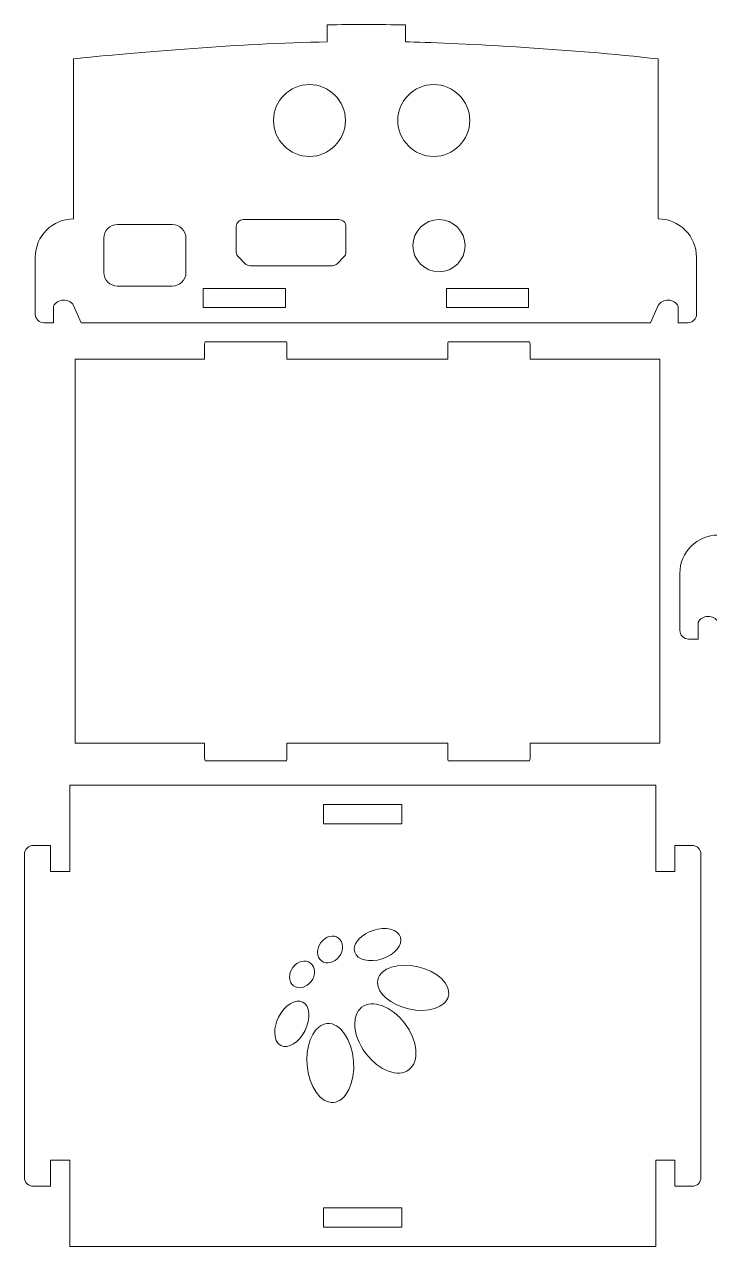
# Model space of a CAD drawing. Header units: inches. Extents: x 0.11 to 7.89, y 0.17 to 7.69.
# Drawn here: x 0.11 to 4.04, y 0.66 to 7.69 of the extents above; entities that cross this region are included whole.
import ezdxf

# ---------------------------------------------------------------- set-up
doc = ezdxf.new("R2010")
doc.units = ezdxf.units.IN
doc.header["$MEASUREMENT"] = 0
doc.layers.add('Layer 1', color=7, linetype='Continuous')

msp = doc.modelspace()

# ---------------------------------------------------------------- linework, layer by layer
at = {"layer": 'Layer 1', "color": 250, "lineweight": 9}
for points in [[(1.8445, 7.6881), (1.9945, 7.6905), (2.1445, 7.6904), (2.2945, 7.688)], [(1.8445, 7.5901), (1.8445, 7.5901), (1.8445, 7.6881), (1.8445, 7.6881)], [(2.2945, 7.688), (2.2945, 7.688), (2.2945, 7.59), (2.2945, 7.59)], [(1.8445, 7.5901), (1.3589, 7.5824), (0.6304, 7.5208), (0.3876, 7.4919)], [(3.7476, 7.4919), (3.2632, 7.5495), (2.5367, 7.5861), (2.2945, 7.59)], [(0.3876, 7.4919), (0.3876, 7.4919), (0.3876, 6.5719), (0.3876, 6.5719)], [(3.7476, 6.5719), (3.7476, 6.5719), (3.7476, 7.4919), (3.7476, 7.4919)], [(0.3876, 6.5719), (0.2661, 6.5719), (0.1676, 6.4734), (0.1676, 6.3519)], [(0.561, 6.4613), (0.561, 6.5048), (0.5962, 6.54), (0.6397, 6.54)], [(0.6397, 6.54), (0.6397, 6.54), (0.9547, 6.54), (0.9547, 6.54)], [(0.9547, 6.54), (0.9981, 6.54), (1.0334, 6.5048), (1.0334, 6.4613)], [(1.3627, 6.5681), (1.3406, 6.5681), (1.3227, 6.5502), (1.3227, 6.5281)], [(1.9126, 6.5681), (1.9126, 6.5681), (1.3627, 6.5681), (1.3627, 6.5681)], [(1.3227, 6.5281), (1.3227, 6.5281), (1.3227, 6.3814), (1.3227, 6.3814)], [(1.9526, 6.3814), (1.9526, 6.3814), (1.9526, 6.5281), (1.9526, 6.5281)], [(0.561, 6.2645), (0.561, 6.2645), (0.561, 6.4613), (0.561, 6.4613)], [(1.0334, 6.4613), (1.0334, 6.4613), (1.0334, 6.2645), (1.0334, 6.2645)], [(0.1676, 6.3519), (0.1676, 6.3519), (0.1676, 6.0243), (0.1676, 6.0243)], [(1.3227, 6.3814), (1.3227, 6.3708), (1.3269, 6.3606), (1.3344, 6.3531)], [(1.3344, 6.3531), (1.3344, 6.3531), (1.3734, 6.3141), (1.3734, 6.3141)], [(1.9019, 6.3141), (1.9019, 6.3141), (1.9408, 6.3531), (1.9408, 6.3531)], [(1.9408, 6.3531), (1.9483, 6.3606), (1.9526, 6.3708), (1.9526, 6.3814)], [(3.9676, 6.0243), (3.9676, 6.0243), (3.9676, 6.3519), (3.9676, 6.3519)], [(0.6397, 6.1857), (0.5962, 6.1857), (0.561, 6.221), (0.561, 6.2645)], [(1.0334, 6.2645), (1.0334, 6.221), (0.9981, 6.1857), (0.9547, 6.1857)], [(1.3734, 6.3141), (1.3809, 6.3066), (1.391, 6.3024), (1.4017, 6.3024)], [(1.4017, 6.3024), (1.4017, 6.3024), (1.8736, 6.3024), (1.8736, 6.3024)], [(1.8736, 6.3024), (1.8842, 6.3024), (1.8944, 6.3066), (1.9019, 6.3141)], [(0.9547, 6.1857), (0.9547, 6.1857), (0.6397, 6.1857), (0.6397, 6.1857)], [(1.1326, 6.1723), (1.1326, 6.1723), (1.6051, 6.1723), (1.6051, 6.1723)], [(1.1326, 6.0623), (1.1326, 6.0623), (1.1326, 6.1723), (1.1326, 6.1723)], [(1.6051, 6.0623), (1.6051, 6.0623), (1.6051, 6.1723), (1.6051, 6.1723)], [(2.5303, 6.0623), (2.5303, 6.0623), (2.5303, 6.1723), (2.5303, 6.1723)], [(2.5303, 6.1723), (2.5303, 6.1723), (3.0027, 6.1723), (3.0027, 6.1723)], [(3.0027, 6.0623), (3.0027, 6.0623), (3.0027, 6.1723), (3.0027, 6.1723)], [(0.2726, 6.0707), (0.2726, 6.0707), (0.2726, 5.9743), (0.2726, 5.9743)], [(0.4318, 5.9743), (0.4318, 5.9743), (0.3876, 6.0743), (0.3876, 6.0743)], [(1.6051, 6.0623), (1.6051, 6.0623), (1.1326, 6.0623), (1.1326, 6.0623)], [(3.0027, 6.0623), (3.0027, 6.0623), (2.5303, 6.0623), (2.5303, 6.0623)], [(3.7476, 6.0743), (3.7476, 6.0743), (3.7034, 5.9743), (3.7034, 5.9743)], [(3.8626, 6.0707), (3.8626, 6.0707), (3.8626, 5.9743), (3.8626, 5.9743)], [(0.2176, 5.9743), (0.2176, 5.9743), (0.2726, 5.9743), (0.2726, 5.9743)], [(0.4318, 5.9743), (0.4318, 5.9743), (3.7034, 5.9743), (3.7034, 5.9743)], [(3.9176, 5.9743), (3.9176, 5.9743), (3.8626, 5.9743), (3.8626, 5.9743)], [(1.1408, 5.8513), (1.1408, 5.8563), (1.1418, 5.861), (1.1434, 5.8654)], [(1.1408, 5.7654), (1.1408, 5.7654), (1.1408, 5.8513), (1.1408, 5.8513)], [(1.6107, 5.8654), (1.6107, 5.8654), (1.1434, 5.8654), (1.1434, 5.8654)], [(1.6107, 5.8654), (1.6124, 5.861), (1.6133, 5.8563), (1.6133, 5.8513)], [(1.6133, 5.8513), (1.6133, 5.8513), (1.6133, 5.7654), (1.6133, 5.7654)], [(2.5385, 5.8513), (2.5385, 5.8563), (2.5394, 5.861), (2.541, 5.8654)], [(2.5385, 5.7654), (2.5385, 5.7654), (2.5385, 5.8513), (2.5385, 5.8513)], [(3.0083, 5.8654), (3.0083, 5.8654), (2.541, 5.8654), (2.541, 5.8654)], [(3.0083, 5.8654), (3.01, 5.861), (3.0109, 5.8563), (3.0109, 5.8513)], [(3.0109, 5.8513), (3.0109, 5.8513), (3.0109, 5.7654), (3.0109, 5.7654)], [(0.3959, 3.5554), (0.3959, 3.5554), (0.3959, 5.7654), (0.3959, 5.7654)], [(0.3959, 5.7654), (0.3959, 5.7654), (1.1408, 5.7654), (1.1408, 5.7654)], [(1.6133, 5.7654), (1.6133, 5.7654), (2.5385, 5.7654), (2.5385, 5.7654)], [(3.0109, 5.7654), (3.0109, 5.7654), (3.7559, 5.7654), (3.7559, 5.7654)], [(3.7559, 5.7654), (3.7559, 5.7654), (3.7559, 3.5554), (3.7559, 3.5554)], [(4.0918, 4.753), (3.9703, 4.753), (3.8718, 4.6545), (3.8718, 4.533)], [(3.8718, 4.533), (3.8718, 4.533), (3.8718, 4.2054), (3.8718, 4.2054)], [(3.9768, 4.2518), (3.9768, 4.2518), (3.9768, 4.1554), (3.9768, 4.1554)], [(3.9218, 4.1554), (3.9218, 4.1554), (3.9768, 4.1554), (3.9768, 4.1554)], [(1.1408, 3.5554), (1.1408, 3.5554), (0.3959, 3.5554), (0.3959, 3.5554)], [(1.1408, 3.4694), (1.1408, 3.4694), (1.1408, 3.5554), (1.1408, 3.5554)], [(2.5385, 3.5554), (2.5385, 3.5554), (1.6133, 3.5554), (1.6133, 3.5554)], [(1.6133, 3.5554), (1.6133, 3.5554), (1.6133, 3.4694), (1.6133, 3.4694)], [(2.5385, 3.4694), (2.5385, 3.4694), (2.5385, 3.5554), (2.5385, 3.5554)], [(3.7559, 3.5554), (3.7559, 3.5554), (3.0109, 3.5554), (3.0109, 3.5554)], [(3.0109, 3.5554), (3.0109, 3.5554), (3.0109, 3.4694), (3.0109, 3.4694)], [(1.1434, 3.4554), (1.1418, 3.4597), (1.1408, 3.4645), (1.1408, 3.4694)], [(1.1434, 3.4554), (1.1434, 3.4554), (1.6107, 3.4554), (1.6107, 3.4554)], [(1.6133, 3.4694), (1.6133, 3.4645), (1.6124, 3.4597), (1.6107, 3.4554)], [(2.541, 3.4554), (2.5394, 3.4597), (2.5385, 3.4645), (2.5385, 3.4694)], [(2.541, 3.4554), (2.541, 3.4554), (3.0083, 3.4554), (3.0083, 3.4554)], [(3.0109, 3.4694), (3.0109, 3.4645), (3.01, 3.4597), (3.0083, 3.4554)], [(0.3652, 3.3148), (0.3652, 3.3148), (0.3652, 2.8178), (0.3652, 2.8178)], [(3.7332, 3.3148), (3.7332, 3.3148), (0.3652, 3.3148), (0.3652, 3.3148)], [(3.7332, 3.3148), (3.7332, 3.3148), (3.7332, 2.8178), (3.7332, 2.8178)], [(1.8242, 3.2028), (1.8242, 3.2028), (1.8242, 3.0928), (1.8242, 3.0928)], [(2.2742, 3.2028), (2.2742, 3.2028), (1.8242, 3.2028), (1.8242, 3.2028)], [(2.2742, 3.0928), (2.2742, 3.0928), (2.2742, 3.2028), (2.2742, 3.2028)], [(1.8242, 3.0928), (1.8242, 3.0928), (2.2742, 3.0928), (2.2742, 3.0928)], [(0.2552, 2.9678), (0.2552, 2.9678), (0.1552, 2.9678), (0.1552, 2.9678)], [(0.2552, 2.8178), (0.2552, 2.8178), (0.2552, 2.9678), (0.2552, 2.9678)], [(3.8432, 2.8178), (3.8432, 2.8178), (3.8432, 2.9678), (3.8432, 2.9678)], [(3.8432, 2.9678), (3.8432, 2.9678), (3.9432, 2.9678), (3.9432, 2.9678)], [(0.1052, 2.9178), (0.1052, 2.9178), (0.1052, 1.0578), (0.1052, 1.0578)], [(3.9932, 2.9178), (3.9932, 2.9178), (3.9932, 1.0578), (3.9932, 1.0578)], [(0.3652, 2.8178), (0.3652, 2.8178), (0.2552, 2.8178), (0.2552, 2.8178)], [(3.7332, 2.8178), (3.7332, 2.8178), (3.8432, 2.8178), (3.8432, 2.8178)], [(0.2552, 1.0078), (0.2552, 1.0078), (0.2552, 1.1578), (0.2552, 1.1578)], [(0.3652, 1.1578), (0.3652, 1.1578), (0.2552, 1.1578), (0.2552, 1.1578)], [(0.3652, 1.1578), (0.3652, 1.1578), (0.3652, 0.6608), (0.3652, 0.6608)], [(3.7332, 1.1578), (3.7332, 1.1578), (3.7332, 0.6608), (3.7332, 0.6608)], [(3.7332, 1.1578), (3.7332, 1.1578), (3.8432, 1.1578), (3.8432, 1.1578)], [(3.8432, 1.0078), (3.8432, 1.0078), (3.8432, 1.1578), (3.8432, 1.1578)], [(0.1552, 1.0078), (0.1552, 1.0078), (0.2552, 1.0078), (0.2552, 1.0078)], [(3.9432, 1.0078), (3.9432, 1.0078), (3.8432, 1.0078), (3.8432, 1.0078)], [(1.8242, 0.8828), (1.8242, 0.8828), (1.8242, 0.7728), (1.8242, 0.7728)], [(2.2742, 0.8828), (2.2742, 0.8828), (1.8242, 0.8828), (1.8242, 0.8828)], [(2.2742, 0.7728), (2.2742, 0.7728), (2.2742, 0.8828), (2.2742, 0.8828)], [(1.8242, 0.7728), (1.8242, 0.7728), (2.2742, 0.7728), (2.2742, 0.7728)], [(0.3652, 0.6608), (0.3652, 0.6608), (3.7332, 0.6608), (3.7332, 0.6608)]]:
    msp.add_open_spline(points, degree=3, dxfattribs=at)
for points, knots in [([(1.5364, 7.1381), (1.5364, 7.024), (1.629, 6.9314), (1.7431, 6.9314), (1.7431, 6.9314), (1.8573, 6.9314), (1.9498, 7.024), (1.9498, 7.1381), (1.9498, 7.1381), (1.9498, 7.2523), (1.8573, 7.3448), (1.7431, 7.3448), (1.7431, 7.3448), (1.629, 7.3448), (1.5364, 7.2523), (1.5364, 7.1381)], [0, 0, 0, 0, 0.2, 0.2, 0.2, 0.2, 0.4, 0.4, 0.4, 0.4, 0.6, 0.6, 0.6, 0.6, 1, 1, 1, 1]), ([(2.2509, 7.1381), (2.2509, 7.024), (2.3435, 6.9314), (2.4576, 6.9314), (2.4576, 6.9314), (2.5718, 6.9314), (2.6643, 7.024), (2.6643, 7.1381), (2.6643, 7.1381), (2.6643, 7.2523), (2.5718, 7.3448), (2.4576, 7.3448), (2.4576, 7.3448), (2.3435, 7.3448), (2.2509, 7.2523), (2.2509, 7.1381)], [0, 0, 0, 0, 0.2, 0.2, 0.2, 0.2, 0.4, 0.4, 0.4, 0.4, 0.6, 0.6, 0.6, 0.6, 1, 1, 1, 1]), ([(1.9526, 6.5281), (1.9526, 6.5388), (1.9483, 6.5489), (1.9408, 6.5564), (1.9408, 6.5564), (1.9333, 6.5639), (1.9232, 6.5681), (1.9126, 6.5681)], [0, 0, 0, 0, 0.333333, 0.333333, 0.333333, 0.333333, 1, 1, 1, 1]), ([(2.3376, 6.4181), (2.3376, 6.3353), (2.4048, 6.2681), (2.4876, 6.2681), (2.4876, 6.2681), (2.5705, 6.2681), (2.6376, 6.3353), (2.6376, 6.4181), (2.6376, 6.4181), (2.6376, 6.501), (2.5705, 6.5681), (2.4876, 6.5681), (2.4876, 6.5681), (2.4048, 6.5681), (2.3376, 6.501), (2.3376, 6.4181)], [0, 0, 0, 0, 0.2, 0.2, 0.2, 0.2, 0.4, 0.4, 0.4, 0.4, 0.6, 0.6, 0.6, 0.6, 1, 1, 1, 1]), ([(3.9676, 6.3519), (3.9676, 6.4102), (3.9444, 6.4662), (3.9031, 6.5074), (3.9031, 6.5074), (3.8619, 6.5487), (3.8059, 6.5719), (3.7476, 6.5719)], [0, 0, 0, 0, 0.333333, 0.333333, 0.333333, 0.333333, 1, 1, 1, 1]), ([(0.3876, 6.0743), (0.3764, 6.0934), (0.3534, 6.1052), (0.3288, 6.1044), (0.3288, 6.1044), (0.3041, 6.1036), (0.2822, 6.0905), (0.2726, 6.0707)], [0, 0, 0, 0, 0.333333, 0.333333, 0.333333, 0.333333, 1, 1, 1, 1]), ([(3.7476, 6.0743), (3.7587, 6.0934), (3.7817, 6.1052), (3.8064, 6.1044), (3.8064, 6.1044), (3.831, 6.1036), (3.853, 6.0905), (3.8626, 6.0707)], [0, 0, 0, 0, 0.333333, 0.333333, 0.333333, 0.333333, 1, 1, 1, 1]), ([(0.1676, 6.0243), (0.1676, 6.011), (0.1728, 5.9983), (0.1822, 5.9889), (0.1822, 5.9889), (0.1916, 5.9795), (0.2043, 5.9743), (0.2176, 5.9743)], [0, 0, 0, 0, 0.333333, 0.333333, 0.333333, 0.333333, 1, 1, 1, 1]), ([(3.9176, 5.9743), (3.9308, 5.9743), (3.9435, 5.9795), (3.9529, 5.9889), (3.9529, 5.9889), (3.9623, 5.9983), (3.9676, 6.011), (3.9676, 6.0243)], [0, 0, 0, 0, 0.333333, 0.333333, 0.333333, 0.333333, 1, 1, 1, 1]), ([(4.0918, 4.2554), (4.0806, 4.2745), (4.0576, 4.2863), (4.033, 4.2855), (4.033, 4.2855), (4.0083, 4.2847), (3.9864, 4.2716), (3.9768, 4.2518)], [0, 0, 0, 0, 0.333333, 0.333333, 0.333333, 0.333333, 1, 1, 1, 1]), ([(3.8718, 4.2054), (3.8718, 4.1921), (3.877, 4.1794), (3.8864, 4.17), (3.8864, 4.17), (3.8958, 4.1606), (3.9085, 4.1554), (3.9218, 4.1554)], [0, 0, 0, 0, 0.333333, 0.333333, 0.333333, 0.333333, 1, 1, 1, 1]), ([(0.1552, 2.9678), (0.142, 2.9678), (0.1293, 2.9626), (0.1199, 2.9532), (0.1199, 2.9532), (0.1105, 2.9438), (0.1052, 2.9311), (0.1052, 2.9178)], [0, 0, 0, 0, 0.333333, 0.333333, 0.333333, 0.333333, 1, 1, 1, 1]), ([(3.9432, 2.9678), (3.9565, 2.9678), (3.9692, 2.9626), (3.9786, 2.9532), (3.9786, 2.9532), (3.988, 2.9438), (3.9932, 2.9311), (3.9932, 2.9178)], [0, 0, 0, 0, 0.333333, 0.333333, 0.333333, 0.333333, 1, 1, 1, 1]), ([(2.0031, 2.3544), (2.0031, 2.3544), (2.0111, 2.3388), (2.0111, 2.3388), (2.0111, 2.3388), (2.0111, 2.3388), (2.0237, 2.326), (2.0237, 2.326), (2.0237, 2.326), (2.0237, 2.326), (2.0404, 2.3161), (2.0404, 2.3161), (2.0404, 2.3161), (2.0404, 2.3161), (2.0604, 2.3093), (2.0604, 2.3093), (2.0604, 2.3093), (2.0604, 2.3093), (2.0831, 2.3058), (2.0831, 2.3058), (2.0831, 2.3058), (2.0831, 2.3058), (2.1079, 2.3056), (2.1079, 2.3056), (2.1079, 2.3056), (2.1079, 2.3056), (2.1342, 2.309), (2.1342, 2.309), (2.1342, 2.309), (2.1342, 2.309), (2.1612, 2.316), (2.1612, 2.316), (2.1612, 2.316), (2.1612, 2.316), (2.1872, 2.3264), (2.1872, 2.3264), (2.1872, 2.3264), (2.1872, 2.3264), (2.2104, 2.3393), (2.2104, 2.3393), (2.2104, 2.3393), (2.2104, 2.3393), (2.2304, 2.3542), (2.2304, 2.3542), (2.2304, 2.3542), (2.2304, 2.3542), (2.2466, 2.3706), (2.2466, 2.3706), (2.2466, 2.3706), (2.2466, 2.3706), (2.2588, 2.388), (2.2588, 2.388), (2.2588, 2.388), (2.2588, 2.388), (2.2664, 2.4059), (2.2664, 2.4059), (2.2664, 2.4059), (2.2664, 2.4059), (2.2691, 2.4238), (2.2691, 2.4238), (2.2691, 2.4238), (2.2691, 2.4238), (2.2665, 2.4411), (2.2665, 2.4411), (2.2665, 2.4411), (2.2665, 2.4411), (2.2584, 2.4567), (2.2584, 2.4567), (2.2584, 2.4567), (2.2584, 2.4567), (2.2458, 2.4695), (2.2458, 2.4695), (2.2458, 2.4695), (2.2458, 2.4695), (2.2292, 2.4794), (2.2292, 2.4794), (2.2292, 2.4794), (2.2292, 2.4794), (2.2092, 2.4862), (2.2092, 2.4862), (2.2092, 2.4862), (2.2092, 2.4862), (2.1865, 2.4898), (2.1865, 2.4898), (2.1865, 2.4898), (2.1865, 2.4898), (2.1617, 2.4899), (2.1617, 2.4899), (2.1617, 2.4899), (2.1617, 2.4899), (2.1354, 2.4866), (2.1354, 2.4866), (2.1354, 2.4866), (2.1354, 2.4866), (2.1084, 2.4795), (2.1084, 2.4795), (2.1084, 2.4795), (2.1084, 2.4795), (2.0854, 2.4705), (2.0854, 2.4705), (2.0854, 2.4705), (2.0854, 2.4705), (2.0646, 2.4596), (2.0646, 2.4596), (2.0646, 2.4596), (2.0646, 2.4596), (2.0462, 2.447), (2.0462, 2.447), (2.0462, 2.447), (2.0462, 2.447), (2.0305, 2.4331), (2.0305, 2.4331), (2.0305, 2.4331), (2.0305, 2.4331), (2.0178, 2.4183), (2.0178, 2.4183), (2.0178, 2.4183), (2.0178, 2.4183), (2.0083, 2.4028), (2.0083, 2.4028), (2.0083, 2.4028), (2.0083, 2.4028), (2.0025, 2.3871), (2.0025, 2.3871), (2.0025, 2.3871), (2.0025, 2.3871), (2.0004, 2.3715), (2.0004, 2.3715), (2.0004, 2.3715), (2.0004, 2.3715), (2.0031, 2.3544), (2.0031, 2.3544)], [0, 0, 0, 0, 0.029412, 0.029412, 0.029412, 0.029412, 0.058824, 0.058824, 0.058824, 0.058824, 0.088235, 0.088235, 0.088235, 0.088235, 0.117647, 0.117647, 0.117647, 0.117647, 0.147059, 0.147059, 0.147059, 0.147059, 0.176471, 0.176471, 0.176471, 0.176471, 0.205882, 0.205882, 0.205882, 0.205882, 0.235294, 0.235294, 0.235294, 0.235294, 0.264706, 0.264706, 0.264706, 0.264706, 0.294118, 0.294118, 0.294118, 0.294118, 0.323529, 0.323529, 0.323529, 0.323529, 0.352941, 0.352941, 0.352941, 0.352941, 0.382353, 0.382353, 0.382353, 0.382353, 0.411765, 0.411765, 0.411765, 0.411765, 0.441176, 0.441176, 0.441176, 0.441176, 0.470588, 0.470588, 0.470588, 0.470588, 0.5, 0.5, 0.5, 0.5, 0.529412, 0.529412, 0.529412, 0.529412, 0.558824, 0.558824, 0.558824, 0.558824, 0.588235, 0.588235, 0.588235, 0.588235, 0.617647, 0.617647, 0.617647, 0.617647, 0.647059, 0.647059, 0.647059, 0.647059, 0.676471, 0.676471, 0.676471, 0.676471, 0.705882, 0.705882, 0.705882, 0.705882, 0.735294, 0.735294, 0.735294, 0.735294, 0.764706, 0.764706, 0.764706, 0.764706, 0.794118, 0.794118, 0.794118, 0.794118, 0.823529, 0.823529, 0.823529, 0.823529, 0.852941, 0.852941, 0.852941, 0.852941, 0.882353, 0.882353, 0.882353, 0.882353, 0.911765, 0.911765, 0.911765, 0.911765, 0.941176, 0.941176, 0.941176, 0.941176, 1, 1, 1, 1]), ([(1.8126, 2.3042), (1.8126, 2.3042), (1.8242, 2.2974), (1.8242, 2.2974), (1.8242, 2.2974), (1.8242, 2.2974), (1.8369, 2.2937), (1.8369, 2.2937), (1.8369, 2.2937), (1.8369, 2.2937), (1.8504, 2.2929), (1.8504, 2.2929), (1.8504, 2.2929), (1.8504, 2.2929), (1.8642, 2.2949), (1.8642, 2.2949), (1.8642, 2.2949), (1.8642, 2.2949), (1.8779, 2.2996), (1.8779, 2.2996), (1.8779, 2.2996), (1.8779, 2.2996), (1.8911, 2.307), (1.8911, 2.307), (1.8911, 2.307), (1.8911, 2.307), (1.9034, 2.317), (1.9034, 2.317), (1.9034, 2.317), (1.9034, 2.317), (1.9143, 2.3293), (1.9143, 2.3293), (1.9143, 2.3293), (1.9143, 2.3293), (1.9232, 2.3433), (1.9232, 2.3433), (1.9232, 2.3433), (1.9232, 2.3433), (1.9294, 2.3579), (1.9294, 2.3579), (1.9294, 2.3579), (1.9294, 2.3579), (1.9329, 2.3728), (1.9329, 2.3728), (1.9329, 2.3728), (1.9329, 2.3728), (1.9337, 2.3874), (1.9337, 2.3874), (1.9337, 2.3874), (1.9337, 2.3874), (1.932, 2.4013), (1.932, 2.4013), (1.932, 2.4013), (1.932, 2.4013), (1.9276, 2.4142), (1.9276, 2.4142), (1.9276, 2.4142), (1.9276, 2.4142), (1.9206, 2.4255), (1.9206, 2.4255), (1.9206, 2.4255), (1.9206, 2.4255), (1.911, 2.435), (1.911, 2.435), (1.911, 2.435), (1.911, 2.435), (1.8994, 2.4418), (1.8994, 2.4418), (1.8994, 2.4418), (1.8994, 2.4418), (1.8866, 2.4455), (1.8866, 2.4455), (1.8866, 2.4455), (1.8866, 2.4455), (1.8732, 2.4463), (1.8732, 2.4463), (1.8732, 2.4463), (1.8732, 2.4463), (1.8594, 2.4443), (1.8594, 2.4443), (1.8594, 2.4443), (1.8594, 2.4443), (1.8457, 2.4395), (1.8457, 2.4395), (1.8457, 2.4395), (1.8457, 2.4395), (1.8325, 2.4321), (1.8325, 2.4321), (1.8325, 2.4321), (1.8325, 2.4321), (1.8201, 2.4222), (1.8201, 2.4222), (1.8201, 2.4222), (1.8201, 2.4222), (1.8092, 2.4098), (1.8092, 2.4098), (1.8092, 2.4098), (1.8092, 2.4098), (1.8006, 2.3965), (1.8006, 2.3965), (1.8006, 2.3965), (1.8006, 2.3965), (1.7946, 2.3825), (1.7946, 2.3825), (1.7946, 2.3825), (1.7946, 2.3825), (1.7909, 2.3684), (1.7909, 2.3684), (1.7909, 2.3684), (1.7909, 2.3684), (1.7897, 2.3543), (1.7897, 2.3543), (1.7897, 2.3543), (1.7897, 2.3543), (1.7912, 2.3397), (1.7912, 2.3397), (1.7912, 2.3397), (1.7912, 2.3397), (1.7955, 2.3261), (1.7955, 2.3261), (1.7955, 2.3261), (1.7955, 2.3261), (1.8026, 2.3141), (1.8026, 2.3141), (1.8026, 2.3141), (1.8026, 2.3141), (1.8126, 2.3042), (1.8126, 2.3042)], [0, 0, 0, 0, 0.030303, 0.030303, 0.030303, 0.030303, 0.060606, 0.060606, 0.060606, 0.060606, 0.090909, 0.090909, 0.090909, 0.090909, 0.121212, 0.121212, 0.121212, 0.121212, 0.151515, 0.151515, 0.151515, 0.151515, 0.181818, 0.181818, 0.181818, 0.181818, 0.212121, 0.212121, 0.212121, 0.212121, 0.242424, 0.242424, 0.242424, 0.242424, 0.272727, 0.272727, 0.272727, 0.272727, 0.30303, 0.30303, 0.30303, 0.30303, 0.333333, 0.333333, 0.333333, 0.333333, 0.363636, 0.363636, 0.363636, 0.363636, 0.393939, 0.393939, 0.393939, 0.393939, 0.424242, 0.424242, 0.424242, 0.424242, 0.454545, 0.454545, 0.454545, 0.454545, 0.484848, 0.484848, 0.484848, 0.484848, 0.515152, 0.515152, 0.515152, 0.515152, 0.545455, 0.545455, 0.545455, 0.545455, 0.575758, 0.575758, 0.575758, 0.575758, 0.606061, 0.606061, 0.606061, 0.606061, 0.636364, 0.636364, 0.636364, 0.636364, 0.666667, 0.666667, 0.666667, 0.666667, 0.69697, 0.69697, 0.69697, 0.69697, 0.727273, 0.727273, 0.727273, 0.727273, 0.757576, 0.757576, 0.757576, 0.757576, 0.787879, 0.787879, 0.787879, 0.787879, 0.818182, 0.818182, 0.818182, 0.818182, 0.848485, 0.848485, 0.848485, 0.848485, 0.878788, 0.878788, 0.878788, 0.878788, 0.909091, 0.909091, 0.909091, 0.909091, 0.939394, 0.939394, 0.939394, 0.939394, 1, 1, 1, 1]), ([(1.651, 2.1607), (1.651, 2.1607), (1.6627, 2.1539), (1.6627, 2.1539), (1.6627, 2.1539), (1.6627, 2.1539), (1.6754, 2.1501), (1.6754, 2.1501), (1.6754, 2.1501), (1.6754, 2.1501), (1.6889, 2.1493), (1.6889, 2.1493), (1.6889, 2.1493), (1.6889, 2.1493), (1.7026, 2.1513), (1.7026, 2.1513), (1.7026, 2.1513), (1.7026, 2.1513), (1.7163, 2.1561), (1.7163, 2.1561), (1.7163, 2.1561), (1.7163, 2.1561), (1.7295, 2.1635), (1.7295, 2.1635), (1.7295, 2.1635), (1.7295, 2.1635), (1.7418, 2.1734), (1.7418, 2.1734), (1.7418, 2.1734), (1.7418, 2.1734), (1.7528, 2.1858), (1.7528, 2.1858), (1.7528, 2.1858), (1.7528, 2.1858), (1.7617, 2.1998), (1.7617, 2.1998), (1.7617, 2.1998), (1.7617, 2.1998), (1.7678, 2.2144), (1.7678, 2.2144), (1.7678, 2.2144), (1.7678, 2.2144), (1.7713, 2.2292), (1.7713, 2.2292), (1.7713, 2.2292), (1.7713, 2.2292), (1.7722, 2.2438), (1.7722, 2.2438), (1.7722, 2.2438), (1.7722, 2.2438), (1.7704, 2.2577), (1.7704, 2.2577), (1.7704, 2.2577), (1.7704, 2.2577), (1.766, 2.2706), (1.766, 2.2706), (1.766, 2.2706), (1.766, 2.2706), (1.759, 2.282), (1.759, 2.282), (1.759, 2.282), (1.759, 2.282), (1.7494, 2.2914), (1.7494, 2.2914), (1.7494, 2.2914), (1.7494, 2.2914), (1.7378, 2.2982), (1.7378, 2.2982), (1.7378, 2.2982), (1.7378, 2.2982), (1.7251, 2.302), (1.7251, 2.302), (1.7251, 2.302), (1.7251, 2.302), (1.7116, 2.3028), (1.7116, 2.3028), (1.7116, 2.3028), (1.7116, 2.3028), (1.6978, 2.3007), (1.6978, 2.3007), (1.6978, 2.3007), (1.6978, 2.3007), (1.6841, 2.296), (1.6841, 2.296), (1.6841, 2.296), (1.6841, 2.296), (1.6709, 2.2886), (1.6709, 2.2886), (1.6709, 2.2886), (1.6709, 2.2886), (1.6586, 2.2787), (1.6586, 2.2787), (1.6586, 2.2787), (1.6586, 2.2787), (1.6477, 2.2663), (1.6477, 2.2663), (1.6477, 2.2663), (1.6477, 2.2663), (1.6392, 2.2529), (1.6392, 2.2529), (1.6392, 2.2529), (1.6392, 2.2529), (1.6331, 2.239), (1.6331, 2.239), (1.6331, 2.239), (1.6331, 2.239), (1.6295, 2.2248), (1.6295, 2.2248), (1.6295, 2.2248), (1.6295, 2.2248), (1.6283, 2.2108), (1.6283, 2.2108), (1.6283, 2.2108), (1.6283, 2.2108), (1.6297, 2.1961), (1.6297, 2.1961), (1.6297, 2.1961), (1.6297, 2.1961), (1.634, 2.1825), (1.634, 2.1825), (1.634, 2.1825), (1.634, 2.1825), (1.6411, 2.1706), (1.6411, 2.1706), (1.6411, 2.1706), (1.6411, 2.1706), (1.651, 2.1607), (1.651, 2.1607)], [0, 0, 0, 0, 0.030303, 0.030303, 0.030303, 0.030303, 0.060606, 0.060606, 0.060606, 0.060606, 0.090909, 0.090909, 0.090909, 0.090909, 0.121212, 0.121212, 0.121212, 0.121212, 0.151515, 0.151515, 0.151515, 0.151515, 0.181818, 0.181818, 0.181818, 0.181818, 0.212121, 0.212121, 0.212121, 0.212121, 0.242424, 0.242424, 0.242424, 0.242424, 0.272727, 0.272727, 0.272727, 0.272727, 0.30303, 0.30303, 0.30303, 0.30303, 0.333333, 0.333333, 0.333333, 0.333333, 0.363636, 0.363636, 0.363636, 0.363636, 0.393939, 0.393939, 0.393939, 0.393939, 0.424242, 0.424242, 0.424242, 0.424242, 0.454545, 0.454545, 0.454545, 0.454545, 0.484848, 0.484848, 0.484848, 0.484848, 0.515152, 0.515152, 0.515152, 0.515152, 0.545455, 0.545455, 0.545455, 0.545455, 0.575758, 0.575758, 0.575758, 0.575758, 0.606061, 0.606061, 0.606061, 0.606061, 0.636364, 0.636364, 0.636364, 0.636364, 0.666667, 0.666667, 0.666667, 0.666667, 0.69697, 0.69697, 0.69697, 0.69697, 0.727273, 0.727273, 0.727273, 0.727273, 0.757576, 0.757576, 0.757576, 0.757576, 0.787879, 0.787879, 0.787879, 0.787879, 0.818182, 0.818182, 0.818182, 0.818182, 0.848485, 0.848485, 0.848485, 0.848485, 0.878788, 0.878788, 0.878788, 0.878788, 0.909091, 0.909091, 0.909091, 0.909091, 0.939394, 0.939394, 0.939394, 0.939394, 1, 1, 1, 1]), ([(2.3118, 2.0281), (2.3118, 2.0281), (2.3531, 2.0212), (2.3531, 2.0212), (2.3531, 2.0212), (2.3531, 2.0212), (2.3927, 2.0195), (2.3927, 2.0195), (2.3927, 2.0195), (2.3927, 2.0195), (2.4296, 2.0228), (2.4296, 2.0228), (2.4296, 2.0228), (2.4296, 2.0228), (2.463, 2.0307), (2.463, 2.0307), (2.463, 2.0307), (2.463, 2.0307), (2.4917, 2.0429), (2.4917, 2.0429), (2.4917, 2.0429), (2.4917, 2.0429), (2.5151, 2.0592), (2.5151, 2.0592), (2.5151, 2.0592), (2.5151, 2.0592), (2.5244, 2.0687), (2.5244, 2.0687), (2.5244, 2.0687), (2.5244, 2.0687), (2.532, 2.0792), (2.532, 2.0792), (2.532, 2.0792), (2.532, 2.0792), (2.5378, 2.0905), (2.5378, 2.0905), (2.5378, 2.0905), (2.5378, 2.0905), (2.5416, 2.1027), (2.5416, 2.1027), (2.5416, 2.1027), (2.5416, 2.1027), (2.5434, 2.1153), (2.5434, 2.1153), (2.5434, 2.1153), (2.5434, 2.1153), (2.543, 2.128), (2.543, 2.128), (2.543, 2.128), (2.543, 2.128), (2.5407, 2.1408), (2.5407, 2.1408), (2.5407, 2.1408), (2.5407, 2.1408), (2.5364, 2.1535), (2.5364, 2.1535), (2.5364, 2.1535), (2.5364, 2.1535), (2.5224, 2.1784), (2.5224, 2.1784), (2.5224, 2.1784), (2.5224, 2.1784), (2.5017, 2.202), (2.5017, 2.202), (2.5017, 2.202), (2.5017, 2.202), (2.4751, 2.2237), (2.4751, 2.2237), (2.4751, 2.2237), (2.4751, 2.2237), (2.4432, 2.2427), (2.4432, 2.2427), (2.4432, 2.2427), (2.4432, 2.2427), (2.4068, 2.2586), (2.4068, 2.2586), (2.4068, 2.2586), (2.4068, 2.2586), (2.3666, 2.2704), (2.3666, 2.2704), (2.3666, 2.2704), (2.3666, 2.2704), (2.3252, 2.2773), (2.3252, 2.2773), (2.3252, 2.2773), (2.3252, 2.2773), (2.2856, 2.279), (2.2856, 2.279), (2.2856, 2.279), (2.2856, 2.279), (2.2487, 2.2758), (2.2487, 2.2758), (2.2487, 2.2758), (2.2487, 2.2758), (2.2153, 2.2679), (2.2153, 2.2679), (2.2153, 2.2679), (2.2153, 2.2679), (2.1866, 2.2556), (2.1866, 2.2556), (2.1866, 2.2556), (2.1866, 2.2556), (2.1633, 2.2394), (2.1633, 2.2394), (2.1633, 2.2394), (2.1633, 2.2394), (2.1539, 2.2298), (2.1539, 2.2298), (2.1539, 2.2298), (2.1539, 2.2298), (2.1463, 2.2193), (2.1463, 2.2193), (2.1463, 2.2193), (2.1463, 2.2193), (2.1405, 2.208), (2.1405, 2.208), (2.1405, 2.208), (2.1405, 2.208), (2.1367, 2.1959), (2.1367, 2.1959), (2.1367, 2.1959), (2.1367, 2.1959), (2.1348, 2.1791), (2.1348, 2.1791), (2.1348, 2.1791), (2.1348, 2.1791), (2.1382, 2.1557), (2.1382, 2.1557), (2.1382, 2.1557), (2.1382, 2.1557), (2.148, 2.1326), (2.148, 2.1326), (2.148, 2.1326), (2.148, 2.1326), (2.1638, 2.1102), (2.1638, 2.1102), (2.1638, 2.1102), (2.1638, 2.1102), (2.1848, 2.0891), (2.1848, 2.0891), (2.1848, 2.0891), (2.1848, 2.0891), (2.2107, 2.0699), (2.2107, 2.0699), (2.2107, 2.0699), (2.2107, 2.0699), (2.2408, 2.0529), (2.2408, 2.0529), (2.2408, 2.0529), (2.2408, 2.0529), (2.2747, 2.0388), (2.2747, 2.0388), (2.2747, 2.0388), (2.2747, 2.0388), (2.3118, 2.0281), (2.3118, 2.0281), (2.3118, 2.0281), (2.3118, 2.0281), (2.3531, 2.0212), (2.3531, 2.0212), (2.3531, 2.0212), (2.3531, 2.0212), (2.3927, 2.0195), (2.3927, 2.0195), (2.3927, 2.0195), (2.3927, 2.0195), (2.4296, 2.0228), (2.4296, 2.0228), (2.4296, 2.0228), (2.4296, 2.0228), (2.463, 2.0307), (2.463, 2.0307), (2.463, 2.0307), (2.463, 2.0307), (2.4917, 2.0429), (2.4917, 2.0429), (2.4917, 2.0429), (2.4917, 2.0429), (2.5151, 2.0592), (2.5151, 2.0592), (2.5151, 2.0592), (2.5151, 2.0592), (2.5244, 2.0687), (2.5244, 2.0687), (2.5244, 2.0687), (2.5244, 2.0687), (2.532, 2.0792), (2.532, 2.0792), (2.532, 2.0792), (2.532, 2.0792), (2.5378, 2.0905), (2.5378, 2.0905), (2.5378, 2.0905), (2.5378, 2.0905), (2.5416, 2.1027), (2.5416, 2.1027), (2.5416, 2.1027), (2.5416, 2.1027), (2.5434, 2.1153), (2.5434, 2.1153), (2.5434, 2.1153), (2.5434, 2.1153), (2.543, 2.128), (2.543, 2.128), (2.543, 2.128), (2.543, 2.128), (2.5407, 2.1408), (2.5407, 2.1408), (2.5407, 2.1408), (2.5407, 2.1408), (2.5364, 2.1535), (2.5364, 2.1535), (2.5364, 2.1535), (2.5364, 2.1535), (2.5224, 2.1784), (2.5224, 2.1784), (2.5224, 2.1784), (2.5224, 2.1784), (2.5017, 2.202), (2.5017, 2.202), (2.5017, 2.202), (2.5017, 2.202), (2.4751, 2.2237), (2.4751, 2.2237), (2.4751, 2.2237), (2.4751, 2.2237), (2.4432, 2.2427), (2.4432, 2.2427), (2.4432, 2.2427), (2.4432, 2.2427), (2.4068, 2.2586), (2.4068, 2.2586), (2.4068, 2.2586), (2.4068, 2.2586), (2.3666, 2.2704), (2.3666, 2.2704), (2.3666, 2.2704), (2.3666, 2.2704), (2.3252, 2.2773), (2.3252, 2.2773), (2.3252, 2.2773), (2.3252, 2.2773), (2.2856, 2.279), (2.2856, 2.279), (2.2856, 2.279), (2.2856, 2.279), (2.2487, 2.2758), (2.2487, 2.2758), (2.2487, 2.2758), (2.2487, 2.2758), (2.2153, 2.2679), (2.2153, 2.2679), (2.2153, 2.2679), (2.2153, 2.2679), (2.1866, 2.2556), (2.1866, 2.2556), (2.1866, 2.2556), (2.1866, 2.2556), (2.1633, 2.2394), (2.1633, 2.2394), (2.1633, 2.2394), (2.1633, 2.2394), (2.1539, 2.2298), (2.1539, 2.2298), (2.1539, 2.2298), (2.1539, 2.2298), (2.1463, 2.2193), (2.1463, 2.2193), (2.1463, 2.2193), (2.1463, 2.2193), (2.1405, 2.208), (2.1405, 2.208), (2.1405, 2.208), (2.1405, 2.208), (2.1367, 2.1959), (2.1367, 2.1959), (2.1367, 2.1959), (2.1367, 2.1959), (2.1348, 2.1791), (2.1348, 2.1791), (2.1348, 2.1791), (2.1348, 2.1791), (2.1382, 2.1557), (2.1382, 2.1557), (2.1382, 2.1557), (2.1382, 2.1557), (2.148, 2.1326), (2.148, 2.1326), (2.148, 2.1326), (2.148, 2.1326), (2.1638, 2.1102), (2.1638, 2.1102), (2.1638, 2.1102), (2.1638, 2.1102), (2.1848, 2.0891), (2.1848, 2.0891), (2.1848, 2.0891), (2.1848, 2.0891), (2.2107, 2.0699), (2.2107, 2.0699), (2.2107, 2.0699), (2.2107, 2.0699), (2.2408, 2.0529), (2.2408, 2.0529), (2.2408, 2.0529), (2.2408, 2.0529), (2.2747, 2.0388), (2.2747, 2.0388), (2.2747, 2.0388), (2.2747, 2.0388), (2.3118, 2.0281), (2.3118, 2.0281)], [0, 0, 0, 0, 0.012658, 0.012658, 0.012658, 0.012658, 0.025316, 0.025316, 0.025316, 0.025316, 0.037975, 0.037975, 0.037975, 0.037975, 0.050633, 0.050633, 0.050633, 0.050633, 0.063291, 0.063291, 0.063291, 0.063291, 0.075949, 0.075949, 0.075949, 0.075949, 0.088608, 0.088608, 0.088608, 0.088608, 0.101266, 0.101266, 0.101266, 0.101266, 0.113924, 0.113924, 0.113924, 0.113924, 0.126582, 0.126582, 0.126582, 0.126582, 0.139241, 0.139241, 0.139241, 0.139241, 0.151899, 0.151899, 0.151899, 0.151899, 0.164557, 0.164557, 0.164557, 0.164557, 0.177215, 0.177215, 0.177215, 0.177215, 0.189873, 0.189873, 0.189873, 0.189873, 0.202532, 0.202532, 0.202532, 0.202532, 0.21519, 0.21519, 0.21519, 0.21519, 0.227848, 0.227848, 0.227848, 0.227848, 0.240506, 0.240506, 0.240506, 0.240506, 0.253165, 0.253165, 0.253165, 0.253165, 0.265823, 0.265823, 0.265823, 0.265823, 0.278481, 0.278481, 0.278481, 0.278481, 0.291139, 0.291139, 0.291139, 0.291139, 0.303797, 0.303797, 0.303797, 0.303797, 0.316456, 0.316456, 0.316456, 0.316456, 0.329114, 0.329114, 0.329114, 0.329114, 0.341772, 0.341772, 0.341772, 0.341772, 0.35443, 0.35443, 0.35443, 0.35443, 0.367089, 0.367089, 0.367089, 0.367089, 0.379747, 0.379747, 0.379747, 0.379747, 0.392405, 0.392405, 0.392405, 0.392405, 0.405063, 0.405063, 0.405063, 0.405063, 0.417722, 0.417722, 0.417722, 0.417722, 0.43038, 0.43038, 0.43038, 0.43038, 0.443038, 0.443038, 0.443038, 0.443038, 0.455696, 0.455696, 0.455696, 0.455696, 0.468354, 0.468354, 0.468354, 0.468354, 0.481013, 0.481013, 0.481013, 0.481013, 0.493671, 0.493671, 0.493671, 0.493671, 0.506329, 0.506329, 0.506329, 0.506329, 0.518987, 0.518987, 0.518987, 0.518987, 0.531646, 0.531646, 0.531646, 0.531646, 0.544304, 0.544304, 0.544304, 0.544304, 0.556962, 0.556962, 0.556962, 0.556962, 0.56962, 0.56962, 0.56962, 0.56962, 0.582278, 0.582278, 0.582278, 0.582278, 0.594937, 0.594937, 0.594937, 0.594937, 0.607595, 0.607595, 0.607595, 0.607595, 0.620253, 0.620253, 0.620253, 0.620253, 0.632911, 0.632911, 0.632911, 0.632911, 0.64557, 0.64557, 0.64557, 0.64557, 0.658228, 0.658228, 0.658228, 0.658228, 0.670886, 0.670886, 0.670886, 0.670886, 0.683544, 0.683544, 0.683544, 0.683544, 0.696203, 0.696203, 0.696203, 0.696203, 0.708861, 0.708861, 0.708861, 0.708861, 0.721519, 0.721519, 0.721519, 0.721519, 0.734177, 0.734177, 0.734177, 0.734177, 0.746835, 0.746835, 0.746835, 0.746835, 0.759494, 0.759494, 0.759494, 0.759494, 0.772152, 0.772152, 0.772152, 0.772152, 0.78481, 0.78481, 0.78481, 0.78481, 0.797468, 0.797468, 0.797468, 0.797468, 0.810127, 0.810127, 0.810127, 0.810127, 0.822785, 0.822785, 0.822785, 0.822785, 0.835443, 0.835443, 0.835443, 0.835443, 0.848101, 0.848101, 0.848101, 0.848101, 0.860759, 0.860759, 0.860759, 0.860759, 0.873418, 0.873418, 0.873418, 0.873418, 0.886076, 0.886076, 0.886076, 0.886076, 0.898734, 0.898734, 0.898734, 0.898734, 0.911392, 0.911392, 0.911392, 0.911392, 0.924051, 0.924051, 0.924051, 0.924051, 0.936709, 0.936709, 0.936709, 0.936709, 0.949367, 0.949367, 0.949367, 0.949367, 0.962025, 0.962025, 0.962025, 0.962025, 0.974684, 0.974684, 0.974684, 0.974684, 1, 1, 1, 1]), ([(1.5792, 1.8174), (1.5792, 1.8174), (1.5958, 1.8121), (1.5958, 1.8121), (1.5958, 1.8121), (1.5958, 1.8121), (1.6137, 1.812), (1.6137, 1.812), (1.6137, 1.812), (1.6137, 1.812), (1.6324, 1.8169), (1.6324, 1.8169), (1.6324, 1.8169), (1.6324, 1.8169), (1.6513, 1.8264), (1.6513, 1.8264), (1.6513, 1.8264), (1.6513, 1.8264), (1.6699, 1.8401), (1.6699, 1.8401), (1.6699, 1.8401), (1.6699, 1.8401), (1.6875, 1.8576), (1.6875, 1.8576), (1.6875, 1.8576), (1.6875, 1.8576), (1.7037, 1.8787), (1.7037, 1.8787), (1.7037, 1.8787), (1.7037, 1.8787), (1.7179, 1.9031), (1.7179, 1.9031), (1.7179, 1.9031), (1.7179, 1.9031), (1.729, 1.9289), (1.729, 1.9289), (1.729, 1.9289), (1.729, 1.9289), (1.7364, 1.9546), (1.7364, 1.9546), (1.7364, 1.9546), (1.7364, 1.9546), (1.74, 1.9793), (1.74, 1.9793), (1.74, 1.9793), (1.74, 1.9793), (1.74, 2.0025), (1.74, 2.0025), (1.74, 2.0025), (1.74, 2.0025), (1.7364, 2.0235), (1.7364, 2.0235), (1.7364, 2.0235), (1.7364, 2.0235), (1.7293, 2.0416), (1.7293, 2.0416), (1.7293, 2.0416), (1.7293, 2.0416), (1.7187, 2.0562), (1.7187, 2.0562), (1.7187, 2.0562), (1.7187, 2.0562), (1.7046, 2.0666), (1.7046, 2.0666), (1.7046, 2.0666), (1.7046, 2.0666), (1.6881, 2.0719), (1.6881, 2.0719), (1.6881, 2.0719), (1.6881, 2.0719), (1.6702, 2.0719), (1.6702, 2.0719), (1.6702, 2.0719), (1.6702, 2.0719), (1.6515, 2.0671), (1.6515, 2.0671), (1.6515, 2.0671), (1.6515, 2.0671), (1.6326, 2.0576), (1.6326, 2.0576), (1.6326, 2.0576), (1.6326, 2.0576), (1.614, 2.0439), (1.614, 2.0439), (1.614, 2.0439), (1.614, 2.0439), (1.5963, 2.0264), (1.5963, 2.0264), (1.5963, 2.0264), (1.5963, 2.0264), (1.5801, 2.0052), (1.5801, 2.0052), (1.5801, 2.0052), (1.5801, 2.0052), (1.566, 1.9809), (1.566, 1.9809), (1.566, 1.9809), (1.566, 1.9809), (1.556, 1.9583), (1.556, 1.9583), (1.556, 1.9583), (1.556, 1.9583), (1.549, 1.9357), (1.549, 1.9357), (1.549, 1.9357), (1.549, 1.9357), (1.5448, 1.9137), (1.5448, 1.9137), (1.5448, 1.9137), (1.5448, 1.9137), (1.5434, 1.8928), (1.5434, 1.8928), (1.5434, 1.8928), (1.5434, 1.8928), (1.5457, 1.868), (1.5457, 1.868), (1.5457, 1.868), (1.5457, 1.868), (1.5524, 1.8466), (1.5524, 1.8466), (1.5524, 1.8466), (1.5524, 1.8466), (1.5636, 1.8294), (1.5636, 1.8294), (1.5636, 1.8294), (1.5636, 1.8294), (1.5709, 1.8227), (1.5709, 1.8227), (1.5709, 1.8227), (1.5709, 1.8227), (1.5792, 1.8174), (1.5792, 1.8174)], [0, 0, 0, 0, 0.029412, 0.029412, 0.029412, 0.029412, 0.058824, 0.058824, 0.058824, 0.058824, 0.088235, 0.088235, 0.088235, 0.088235, 0.117647, 0.117647, 0.117647, 0.117647, 0.147059, 0.147059, 0.147059, 0.147059, 0.176471, 0.176471, 0.176471, 0.176471, 0.205882, 0.205882, 0.205882, 0.205882, 0.235294, 0.235294, 0.235294, 0.235294, 0.264706, 0.264706, 0.264706, 0.264706, 0.294118, 0.294118, 0.294118, 0.294118, 0.323529, 0.323529, 0.323529, 0.323529, 0.352941, 0.352941, 0.352941, 0.352941, 0.382353, 0.382353, 0.382353, 0.382353, 0.411765, 0.411765, 0.411765, 0.411765, 0.441176, 0.441176, 0.441176, 0.441176, 0.470588, 0.470588, 0.470588, 0.470588, 0.5, 0.5, 0.5, 0.5, 0.529412, 0.529412, 0.529412, 0.529412, 0.558824, 0.558824, 0.558824, 0.558824, 0.588235, 0.588235, 0.588235, 0.588235, 0.617647, 0.617647, 0.617647, 0.617647, 0.647059, 0.647059, 0.647059, 0.647059, 0.676471, 0.676471, 0.676471, 0.676471, 0.705882, 0.705882, 0.705882, 0.705882, 0.735294, 0.735294, 0.735294, 0.735294, 0.764706, 0.764706, 0.764706, 0.764706, 0.794118, 0.794118, 0.794118, 0.794118, 0.823529, 0.823529, 0.823529, 0.823529, 0.852941, 0.852941, 0.852941, 0.852941, 0.882353, 0.882353, 0.882353, 0.882353, 0.911765, 0.911765, 0.911765, 0.911765, 0.941176, 0.941176, 0.941176, 0.941176, 1, 1, 1, 1]), ([(2.0674, 1.7712), (2.0674, 1.7712), (2.0971, 1.7369), (2.0971, 1.7369), (2.0971, 1.7369), (2.0971, 1.7369), (2.1292, 1.7082), (2.1292, 1.7082), (2.1292, 1.7082), (2.1292, 1.7082), (2.1626, 1.6858), (2.1626, 1.6858), (2.1626, 1.6858), (2.1626, 1.6858), (2.1965, 1.6698), (2.1965, 1.6698), (2.1965, 1.6698), (2.1965, 1.6698), (2.2297, 1.6608), (2.2297, 1.6608), (2.2297, 1.6608), (2.2297, 1.6608), (2.2457, 1.6589), (2.2457, 1.6589), (2.2457, 1.6589), (2.2457, 1.6589), (2.2613, 1.6589), (2.2613, 1.6589), (2.2613, 1.6589), (2.2613, 1.6589), (2.2761, 1.6609), (2.2761, 1.6609), (2.2761, 1.6609), (2.2761, 1.6609), (2.2902, 1.6647), (2.2902, 1.6647), (2.2902, 1.6647), (2.2902, 1.6647), (2.3034, 1.6706), (2.3034, 1.6706), (2.3034, 1.6706), (2.3034, 1.6706), (2.3156, 1.6786), (2.3156, 1.6786), (2.3156, 1.6786), (2.3156, 1.6786), (2.3263, 1.6883), (2.3263, 1.6883), (2.3263, 1.6883), (2.3263, 1.6883), (2.3354, 1.6996), (2.3354, 1.6996), (2.3354, 1.6996), (2.3354, 1.6996), (2.3428, 1.7124), (2.3428, 1.7124), (2.3428, 1.7124), (2.3428, 1.7124), (2.3485, 1.7264), (2.3485, 1.7264), (2.3485, 1.7264), (2.3485, 1.7264), (2.3525, 1.7415), (2.3525, 1.7415), (2.3525, 1.7415), (2.3525, 1.7415), (2.3549, 1.7576), (2.3549, 1.7576), (2.3549, 1.7576), (2.3549, 1.7576), (2.3549, 1.7923), (2.3549, 1.7923), (2.3549, 1.7923), (2.3549, 1.7923), (2.3484, 1.8294), (2.3484, 1.8294), (2.3484, 1.8294), (2.3484, 1.8294), (2.3356, 1.8679), (2.3356, 1.8679), (2.3356, 1.8679), (2.3356, 1.8679), (2.3166, 1.9066), (2.3166, 1.9066), (2.3166, 1.9066), (2.3166, 1.9066), (2.2914, 1.9445), (2.2914, 1.9445), (2.2914, 1.9445), (2.2914, 1.9445), (2.2617, 1.9788), (2.2617, 1.9788), (2.2617, 1.9788), (2.2617, 1.9788), (2.2296, 2.0074), (2.2296, 2.0074), (2.2296, 2.0074), (2.2296, 2.0074), (2.1961, 2.0299), (2.1961, 2.0299), (2.1961, 2.0299), (2.1961, 2.0299), (2.1623, 2.0458), (2.1623, 2.0458), (2.1623, 2.0458), (2.1623, 2.0458), (2.1291, 2.0549), (2.1291, 2.0549), (2.1291, 2.0549), (2.1291, 2.0549), (2.113, 2.0567), (2.113, 2.0567), (2.113, 2.0567), (2.113, 2.0567), (2.0975, 2.0567), (2.0975, 2.0567), (2.0975, 2.0567), (2.0975, 2.0567), (2.0826, 2.0548), (2.0826, 2.0548), (2.0826, 2.0548), (2.0826, 2.0548), (2.0685, 2.0509), (2.0685, 2.0509), (2.0685, 2.0509), (2.0685, 2.0509), (2.0553, 2.045), (2.0553, 2.045), (2.0553, 2.045), (2.0553, 2.045), (2.0432, 2.0371), (2.0432, 2.0371), (2.0432, 2.0371), (2.0432, 2.0371), (2.0337, 2.0287), (2.0337, 2.0287), (2.0337, 2.0287), (2.0337, 2.0287), (2.0255, 2.019), (2.0255, 2.019), (2.0255, 2.019), (2.0255, 2.019), (2.013, 1.9966), (2.013, 1.9966), (2.013, 1.9966), (2.013, 1.9966), (2.0055, 1.9705), (2.0055, 1.9705), (2.0055, 1.9705), (2.0055, 1.9705), (2.003, 1.9414), (2.003, 1.9414), (2.003, 1.9414), (2.003, 1.9414), (2.0041, 1.9214), (2.0041, 1.9214), (2.0041, 1.9214), (2.0041, 1.9214), (2.0071, 1.9007), (2.0071, 1.9007), (2.0071, 1.9007), (2.0071, 1.9007), (2.0122, 1.8794), (2.0122, 1.8794), (2.0122, 1.8794), (2.0122, 1.8794), (2.0193, 1.8577), (2.0193, 1.8577), (2.0193, 1.8577), (2.0193, 1.8577), (2.0284, 1.8358), (2.0284, 1.8358), (2.0284, 1.8358), (2.0284, 1.8358), (2.0394, 1.814), (2.0394, 1.814), (2.0394, 1.814), (2.0394, 1.814), (2.0524, 1.7924), (2.0524, 1.7924), (2.0524, 1.7924), (2.0524, 1.7924), (2.0674, 1.7712), (2.0674, 1.7712)], [0, 0, 0, 0, 0.021277, 0.021277, 0.021277, 0.021277, 0.042553, 0.042553, 0.042553, 0.042553, 0.06383, 0.06383, 0.06383, 0.06383, 0.085106, 0.085106, 0.085106, 0.085106, 0.106383, 0.106383, 0.106383, 0.106383, 0.12766, 0.12766, 0.12766, 0.12766, 0.148936, 0.148936, 0.148936, 0.148936, 0.170213, 0.170213, 0.170213, 0.170213, 0.191489, 0.191489, 0.191489, 0.191489, 0.212766, 0.212766, 0.212766, 0.212766, 0.234043, 0.234043, 0.234043, 0.234043, 0.255319, 0.255319, 0.255319, 0.255319, 0.276596, 0.276596, 0.276596, 0.276596, 0.297872, 0.297872, 0.297872, 0.297872, 0.319149, 0.319149, 0.319149, 0.319149, 0.340426, 0.340426, 0.340426, 0.340426, 0.361702, 0.361702, 0.361702, 0.361702, 0.382979, 0.382979, 0.382979, 0.382979, 0.404255, 0.404255, 0.404255, 0.404255, 0.425532, 0.425532, 0.425532, 0.425532, 0.446809, 0.446809, 0.446809, 0.446809, 0.468085, 0.468085, 0.468085, 0.468085, 0.489362, 0.489362, 0.489362, 0.489362, 0.510638, 0.510638, 0.510638, 0.510638, 0.531915, 0.531915, 0.531915, 0.531915, 0.553191, 0.553191, 0.553191, 0.553191, 0.574468, 0.574468, 0.574468, 0.574468, 0.595745, 0.595745, 0.595745, 0.595745, 0.617021, 0.617021, 0.617021, 0.617021, 0.638298, 0.638298, 0.638298, 0.638298, 0.659574, 0.659574, 0.659574, 0.659574, 0.680851, 0.680851, 0.680851, 0.680851, 0.702128, 0.702128, 0.702128, 0.702128, 0.723404, 0.723404, 0.723404, 0.723404, 0.744681, 0.744681, 0.744681, 0.744681, 0.765957, 0.765957, 0.765957, 0.765957, 0.787234, 0.787234, 0.787234, 0.787234, 0.808511, 0.808511, 0.808511, 0.808511, 0.829787, 0.829787, 0.829787, 0.829787, 0.851064, 0.851064, 0.851064, 0.851064, 0.87234, 0.87234, 0.87234, 0.87234, 0.893617, 0.893617, 0.893617, 0.893617, 0.914894, 0.914894, 0.914894, 0.914894, 0.93617, 0.93617, 0.93617, 0.93617, 0.957447, 0.957447, 0.957447, 0.957447, 1, 1, 1, 1]), ([(1.7298, 1.7062), (1.7298, 1.7062), (1.736, 1.6607), (1.736, 1.6607), (1.736, 1.6607), (1.736, 1.6607), (1.7471, 1.6188), (1.7471, 1.6188), (1.7471, 1.6188), (1.7471, 1.6188), (1.7624, 1.5812), (1.7624, 1.5812), (1.7624, 1.5812), (1.7624, 1.5812), (1.7813, 1.5489), (1.7813, 1.5489), (1.7813, 1.5489), (1.7813, 1.5489), (1.8031, 1.5228), (1.8031, 1.5228), (1.8031, 1.5228), (1.8031, 1.5228), (1.815, 1.5123), (1.815, 1.5123), (1.815, 1.5123), (1.815, 1.5123), (1.8274, 1.5037), (1.8274, 1.5037), (1.8274, 1.5037), (1.8274, 1.5037), (1.8402, 1.497), (1.8402, 1.497), (1.8402, 1.497), (1.8402, 1.497), (1.8535, 1.4924), (1.8535, 1.4924), (1.8535, 1.4924), (1.8535, 1.4924), (1.867, 1.49), (1.867, 1.49), (1.867, 1.49), (1.867, 1.49), (1.8807, 1.4899), (1.8807, 1.4899), (1.8807, 1.4899), (1.8807, 1.4899), (1.8942, 1.4922), (1.8942, 1.4922), (1.8942, 1.4922), (1.8942, 1.4922), (1.9072, 1.4966), (1.9072, 1.4966), (1.9072, 1.4966), (1.9072, 1.4966), (1.9195, 1.5032), (1.9195, 1.5032), (1.9195, 1.5032), (1.9195, 1.5032), (1.9312, 1.5118), (1.9312, 1.5118), (1.9312, 1.5118), (1.9312, 1.5118), (1.9421, 1.5223), (1.9421, 1.5223), (1.9421, 1.5223), (1.9421, 1.5223), (1.9522, 1.5345), (1.9522, 1.5345), (1.9522, 1.5345), (1.9522, 1.5345), (1.9698, 1.5638), (1.9698, 1.5638), (1.9698, 1.5638), (1.9698, 1.5638), (1.9835, 1.5986), (1.9835, 1.5986), (1.9835, 1.5986), (1.9835, 1.5986), (1.9928, 1.6381), (1.9928, 1.6381), (1.9928, 1.6381), (1.9928, 1.6381), (1.9973, 1.6813), (1.9973, 1.6813), (1.9973, 1.6813), (1.9973, 1.6813), (1.9965, 1.7272), (1.9965, 1.7272), (1.9965, 1.7272), (1.9965, 1.7272), (1.9902, 1.7727), (1.9902, 1.7727), (1.9902, 1.7727), (1.9902, 1.7727), (1.9792, 1.8147), (1.9792, 1.8147), (1.9792, 1.8147), (1.9792, 1.8147), (1.9639, 1.8522), (1.9639, 1.8522), (1.9639, 1.8522), (1.9639, 1.8522), (1.945, 1.8845), (1.945, 1.8845), (1.945, 1.8845), (1.945, 1.8845), (1.9231, 1.9107), (1.9231, 1.9107), (1.9231, 1.9107), (1.9231, 1.9107), (1.9113, 1.9212), (1.9113, 1.9212), (1.9113, 1.9212), (1.9113, 1.9212), (1.8989, 1.9298), (1.8989, 1.9298), (1.8989, 1.9298), (1.8989, 1.9298), (1.886, 1.9365), (1.886, 1.9365), (1.886, 1.9365), (1.886, 1.9365), (1.8728, 1.9411), (1.8728, 1.9411), (1.8728, 1.9411), (1.8728, 1.9411), (1.8593, 1.9434), (1.8593, 1.9434), (1.8593, 1.9434), (1.8593, 1.9434), (1.8456, 1.9435), (1.8456, 1.9435), (1.8456, 1.9435), (1.8456, 1.9435), (1.8331, 1.9416), (1.8331, 1.9416), (1.8331, 1.9416), (1.8331, 1.9416), (1.8211, 1.9377), (1.8211, 1.9377), (1.8211, 1.9377), (1.8211, 1.9377), (1.8096, 1.932), (1.8096, 1.932), (1.8096, 1.932), (1.8096, 1.932), (1.7987, 1.9246), (1.7987, 1.9246), (1.7987, 1.9246), (1.7987, 1.9246), (1.7788, 1.905), (1.7788, 1.905), (1.7788, 1.905), (1.7788, 1.905), (1.7617, 1.8798), (1.7617, 1.8798), (1.7617, 1.8798), (1.7617, 1.8798), (1.7478, 1.8495), (1.7478, 1.8495), (1.7478, 1.8495), (1.7478, 1.8495), (1.7374, 1.815), (1.7374, 1.815), (1.7374, 1.815), (1.7374, 1.815), (1.7309, 1.777), (1.7309, 1.777), (1.7309, 1.777), (1.7309, 1.777), (1.7286, 1.7362), (1.7286, 1.7362), (1.7286, 1.7362), (1.7286, 1.7362), (1.7298, 1.7062), (1.7298, 1.7062)], [0, 0, 0, 0, 0.022222, 0.022222, 0.022222, 0.022222, 0.044444, 0.044444, 0.044444, 0.044444, 0.066667, 0.066667, 0.066667, 0.066667, 0.088889, 0.088889, 0.088889, 0.088889, 0.111111, 0.111111, 0.111111, 0.111111, 0.133333, 0.133333, 0.133333, 0.133333, 0.155556, 0.155556, 0.155556, 0.155556, 0.177778, 0.177778, 0.177778, 0.177778, 0.2, 0.2, 0.2, 0.2, 0.222222, 0.222222, 0.222222, 0.222222, 0.244444, 0.244444, 0.244444, 0.244444, 0.266667, 0.266667, 0.266667, 0.266667, 0.288889, 0.288889, 0.288889, 0.288889, 0.311111, 0.311111, 0.311111, 0.311111, 0.333333, 0.333333, 0.333333, 0.333333, 0.355556, 0.355556, 0.355556, 0.355556, 0.377778, 0.377778, 0.377778, 0.377778, 0.4, 0.4, 0.4, 0.4, 0.422222, 0.422222, 0.422222, 0.422222, 0.444444, 0.444444, 0.444444, 0.444444, 0.466667, 0.466667, 0.466667, 0.466667, 0.488889, 0.488889, 0.488889, 0.488889, 0.511111, 0.511111, 0.511111, 0.511111, 0.533333, 0.533333, 0.533333, 0.533333, 0.555556, 0.555556, 0.555556, 0.555556, 0.577778, 0.577778, 0.577778, 0.577778, 0.6, 0.6, 0.6, 0.6, 0.622222, 0.622222, 0.622222, 0.622222, 0.644444, 0.644444, 0.644444, 0.644444, 0.666667, 0.666667, 0.666667, 0.666667, 0.688889, 0.688889, 0.688889, 0.688889, 0.711111, 0.711111, 0.711111, 0.711111, 0.733333, 0.733333, 0.733333, 0.733333, 0.755556, 0.755556, 0.755556, 0.755556, 0.777778, 0.777778, 0.777778, 0.777778, 0.8, 0.8, 0.8, 0.8, 0.822222, 0.822222, 0.822222, 0.822222, 0.844444, 0.844444, 0.844444, 0.844444, 0.866667, 0.866667, 0.866667, 0.866667, 0.888889, 0.888889, 0.888889, 0.888889, 0.911111, 0.911111, 0.911111, 0.911111, 0.933333, 0.933333, 0.933333, 0.933333, 0.955556, 0.955556, 0.955556, 0.955556, 1, 1, 1, 1]), ([(0.1052, 1.0578), (0.1052, 1.0446), (0.1105, 1.0318), (0.1199, 1.0225), (0.1199, 1.0225), (0.1293, 1.0131), (0.142, 1.0078), (0.1552, 1.0078)], [0, 0, 0, 0, 0.333333, 0.333333, 0.333333, 0.333333, 1, 1, 1, 1]), ([(3.9932, 1.0578), (3.9932, 1.0446), (3.988, 1.0318), (3.9786, 1.0225), (3.9786, 1.0225), (3.9692, 1.0131), (3.9565, 1.0078), (3.9432, 1.0078)], [0, 0, 0, 0, 0.333333, 0.333333, 0.333333, 0.333333, 1, 1, 1, 1])]:
    msp.add_open_spline(points, degree=3, knots=knots, dxfattribs=at)

doc.saveas('drawing.dxf')
